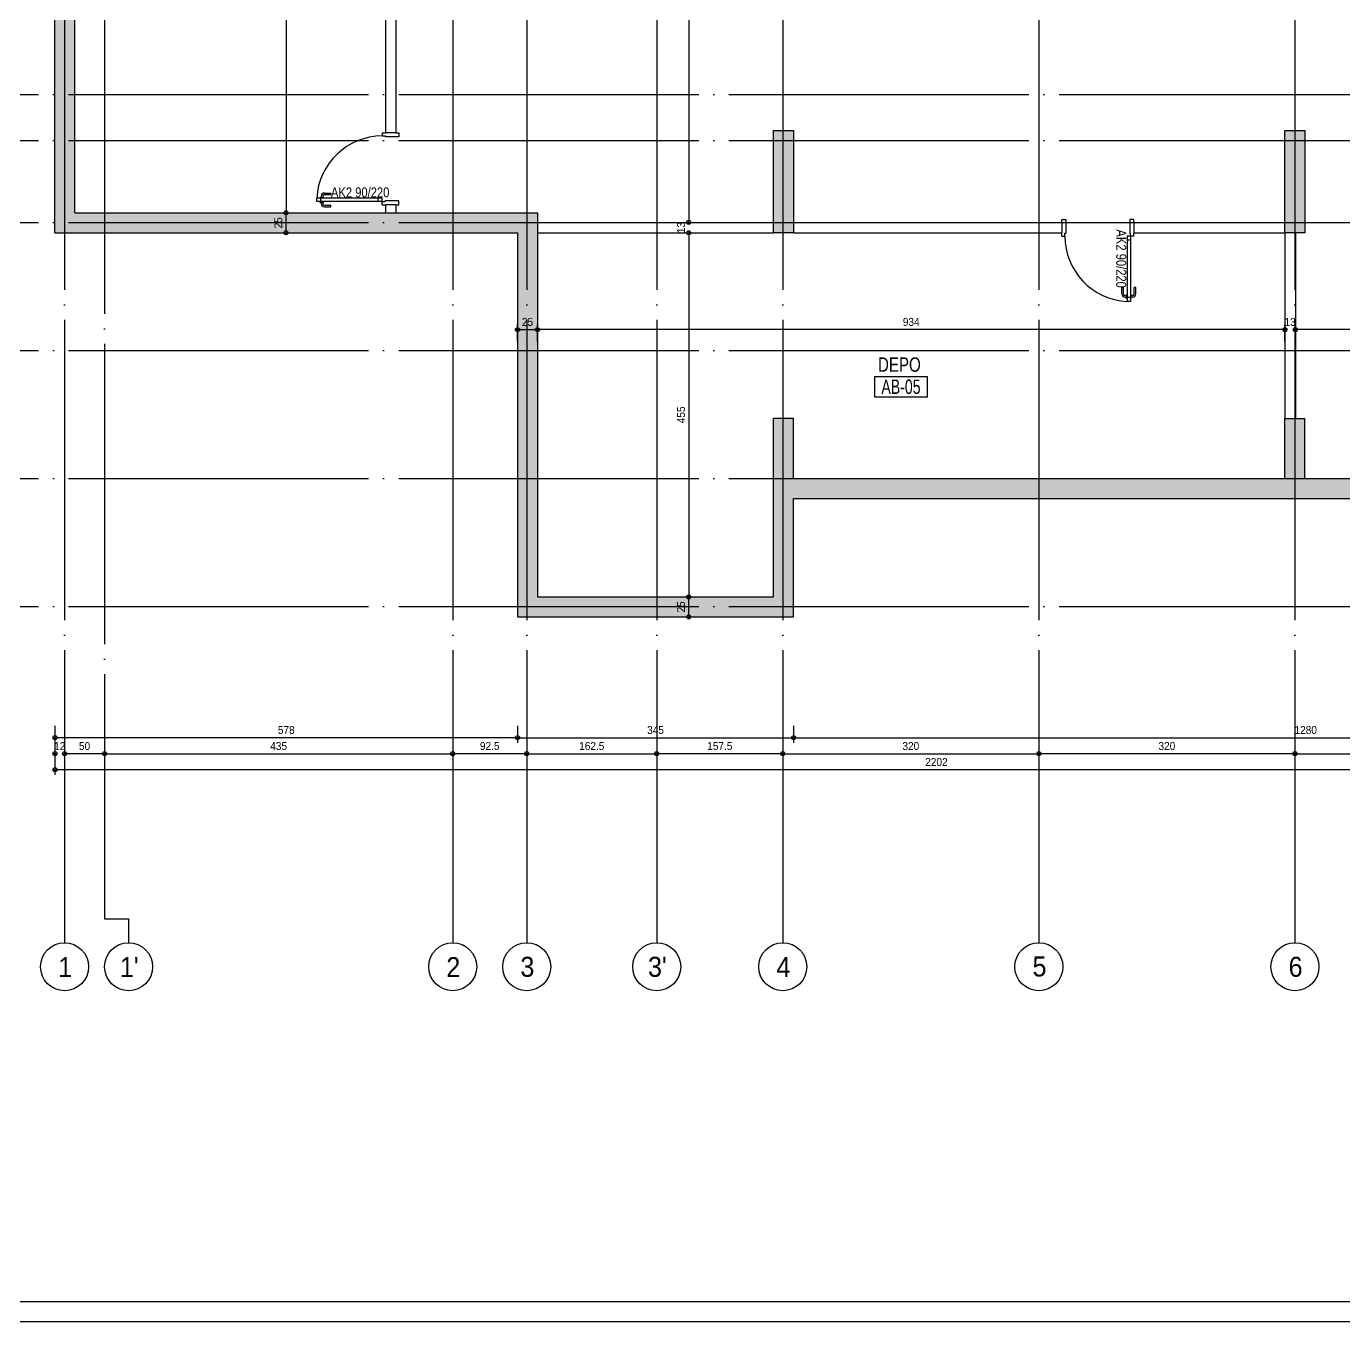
# Model space of a CAD drawing. Extents: x 460786 to 545292, y 30998 to 41694.
# Drawn here: x 462537 to 464183, y 37194 to 38813 of the extents above; entities that cross this region are included whole.
import ezdxf
from ezdxf.enums import TextEntityAlignment as Align

# ---------------------------------------------------------------- set-up
doc = ezdxf.new("R2010")
doc.units = 0
doc.header["$LTSCALE"] = 50
doc.header["$MEASUREMENT"] = 0
doc.header["$PDMODE"] = 35
doc.linetypes.add('DASHDOT', pattern=[5.5, 5, -0.25, 0, -0.25])
doc.layers.get('0').update_dxf_attribs({"linetype": 'CONTINUOUS'})
doc.layers.get('Defpoints').update_dxf_attribs({"linetype": 'CONTINUOUS'})
for name, color, linetype in [('A-Aks Balonu', 2, 'CONTINUOUS'), ('A-Aks Dikey', 12, 'DASHDOT'), ('A-Aks Yatay', 12, 'DASHDOT'), ('A-Betonarme', 6, 'CONTINUOUS'), ('A-Duvar', 7, 'CONTINUOUS'), ('A-Kapı', 2, 'CONTINUOUS'), ('A-Lejant', 23, 'CONTINUOUS'), ('A-mahal adi', 1, 'CONTINUOUS'), ('A-mahal no', 4, 'CONTINUOUS'), ('A-Olcu  IC Yatay', 8, 'CONTINUOUS'), ('A-Olcu DIS Yatay', 8, 'CONTINUOUS'), ('A-Olcu Ic Dikey', 8, 'CONTINUOUS'), ('A-Poz-Kapı', 4, 'CONTINUOUS'), ('A-Tarama 1', 9, 'CONTINUOUS')]:
    doc.layers.add(name, color=color, linetype=linetype)
doc.styles.get("Standard").update_dxf_attribs({"font": 'arial.ttf', "width": 0.9})
doc.dimstyles.new('EXIT', dxfattribs={"dimscale": 50, "dimtxt": 0.23, "dimasz": 0.03, "dimexe": 0.125, "dimexo": 0.5, "dimgap": 0.09, "dimtad": 1, "dimzin": 1, "dimdsep": 46, "dimtxsty": 'Standard', "dimblk": 'TICK', "dimcen": 0.2, "dimadec": 0, "dimazin": 0, "dimtfac": 1, "dimtix": 1, "dimtofl": 0, "dimtmove": 2, "dimatfit": 3, "dimldrblk": 'TICK', "dimfxl": 1, "dimtolj": 1, "dimtzin": 1, "dimarcsym": 0})

# ---------------------------------------------------------------- blocks, each defined once
blk = doc.blocks.new('aks')
blk.add_circle((-0.8, 38.6), 60)
at = {"width": 0.9}
blk.add_attdef('AKSNO', text='', height=50, dxfattribs=at).set_placement((-0.8, 38.6), align=Align.MIDDLE_CENTER)
blk = doc.blocks.new('kapı L 90p 13.5')
at = {"ltscale": 20}
for p, q in [((-2.5, 70.9), (-2.5, 62.9)), ((-0.5, 70.9), (-0.5, 62.9)), ((1.5, 74.9), (3.2, 74.9)), ((1.5, 72.9), (3.2, 72.9)), ((3.2, 76.4), (4, 76.4)), ((3.2, 76.4), (3.2, 71.4)), ((3.2, 71.4), (4, 71.4)), ((3.2, 71.4), (4, 71.4)), ((4, 80.4), (8.2, 80.4)), ((4, -1.5), (4, 80.4)), ((4, 75.2), (8.2, 75.2)), ((8.2, -1.5), (8.2, 80.4)), ((9, 76.4), (8.2, 76.4)), ((9, 71.4), (8.2, 71.4)), ((9, 76.4), (9, 71.4)), ((10.7, 74.9), (9, 74.9)), ((10.7, 72.9), (9, 72.9)), ((12.7, 70.9), (12.7, 62.9)), ((14.7, 70.9), (14.7, 62.9)), ((-2.5, 62.9), (-0.5, 62.9)), ((14.7, 62.9), (12.7, 62.9)), ((4, 3.7), (8.2, 3.7)), ((0, -1.5), (4, -1.5)), ((0, -1.5), (0, -5)), ((4, -1.5), (8.2, -1.5)), ((4, -1.5), (4, -5)), ((4, -5), (5, -5)), ((5, -22), (5, -5)), ((85, -22), (85, -5)), ((86, -5), (85, -5)), ((90, -1.5), (86, -1.5)), ((86, -1.5), (86, -5)), ((90, -1.5), (90, -5))]:
    blk.add_line(p, q, dxfattribs=at)
for p, q in [((0, -18.5), (0, -22)), ((0, -22), (5, -22)), ((90, -22), (85, -22)), ((90, -18.5), (90, -22))]:
    blk.add_line(p, q)
for centre, radius, start, end in [((1.5, 70.9), 4, 90, 180), ((1.5, 70.9), 2, 90, 180), ((10.7, 70.9), 4, 0, 90), ((10.7, 70.9), 2, 0, 90)]:
    blk.add_arc(centre, radius, start, end, dxfattribs=at)
blk.add_arc((4, -1.5), 82, 0, 87.0641)
at = {"layer": 'A-Poz-Kapı', "width": 0.8}
blk.add_attdef('POZNO', (25, -18.5), '', height=12.5, rotation=90, dxfattribs=at)
blk = doc.blocks.new('mahal adı')
at = {"layer": 'A-mahal no'}
blk.add_lwpolyline([(-75.6, -73.4), (89.9, -73.4), (89.9, -10.9), (-75.6, -10.9)], close=True, dxfattribs=at)
at = {"layer": 'A-mahal adi', "width": 0.75}
for p in [(2.1, 88.8), (2.1, 27)]:
    blk.add_attdef('MAHALADI', text='', height=45, dxfattribs=at).set_placement(p, align=Align.MIDDLE_CENTER)
at = {"layer": 'A-mahal no', "width": 0.7}
blk.add_attdef('MAHALNO', text='', height=45, dxfattribs=at).set_placement((7.1, -42.1), align=Align.MIDDLE_CENTER)
blk = doc.blocks.new('TICK', base_point=(53.7, 38.1))
blk.add_line((55.4, 38.1), (52, 38.1))
blk.add_circle((53.7, 38.1), 1.67)
blk = doc.blocks.new('*D42')
at = {"layer": 'A-Olcu DIS Yatay', "color": 0, "lineweight": -2, "transparency": 16777216}
for p, q in [((462585.1, 37918.5), (462585.1, 37897.3)), ((462635.1, 37918.5), (462635.1, 37897.3)), ((462633.6, 37903.5), (462586.6, 37903.5))]:
    blk.add_line(p, q, dxfattribs=at)
at = {"layer": 'Defpoints', "color": 0, "transparency": 16777216}
for p in [(462585.1, 37943.5), (462635.1, 37943.5), (462585.1, 37903.5)]:
    blk.add_point(p, dxfattribs=at)
at = {"layer": 'A-Olcu DIS Yatay', "color": 0, "lineweight": -2, "transparency": 16777216, "xscale": 1.5, "yscale": 1.5, "zscale": 1.5}
for p, rotation in [((462585.1, 37903.5), 179.9999999999833), ((462635.1, 37903.5), 359.9999999999833)]:
    blk.add_blockref('TICK', p, dxfattribs=dict(at, rotation=rotation))
at = {"layer": 'A-Olcu DIS Yatay', "color": 0, "transparency": 16777216, "insert": (462610.1, 37913.1), "char_height": 10, "attachment_point": 5}
blk.add_mtext('\\A1;50', dxfattribs=at)
blk = doc.blocks.new('*D43')
at = {"layer": 'A-Olcu DIS Yatay', "color": 0, "lineweight": -2, "transparency": 16777216}
for p, q in [((462635.1, 37918.5), (462635.1, 37897.3)), ((463070.1, 37918.5), (463070.1, 37897.3)), ((462636.6, 37903.5), (463068.6, 37903.5))]:
    blk.add_line(p, q, dxfattribs=at)
at = {"layer": 'Defpoints', "color": 0, "transparency": 16777216}
for p in [(462635.1, 37943.5), (463070.1, 37943.5), (463070.1, 37903.5)]:
    blk.add_point(p, dxfattribs=at)
at = {"layer": 'A-Olcu DIS Yatay', "color": 0, "lineweight": -2, "transparency": 16777216, "xscale": 1.5, "yscale": 1.5, "zscale": 1.5, "rotation": 180}
blk.add_blockref('TICK', (462635.1, 37903.5), dxfattribs=at)
at = {"layer": 'A-Olcu DIS Yatay', "color": 0, "lineweight": -2, "transparency": 16777216, "xscale": 1.5, "yscale": 1.5, "zscale": 1.5}
blk.add_blockref('TICK', (463070.1, 37903.5), dxfattribs=at)
at = {"layer": 'A-Olcu DIS Yatay', "color": 0, "transparency": 16777216, "insert": (462852.6, 37913.1), "char_height": 10, "attachment_point": 5}
blk.add_mtext('\\A1;435', dxfattribs=at)
blk = doc.blocks.new('*D44')
at = {"layer": 'A-Olcu DIS Yatay', "color": 0, "lineweight": -2, "transparency": 16777216}
for p, q in [((463070.1, 37918.5), (463070.1, 37897.3)), ((463162.6, 37918.5), (463162.6, 37897.3)), ((463161.1, 37903.5), (463071.6, 37903.5))]:
    blk.add_line(p, q, dxfattribs=at)
at = {"layer": 'Defpoints', "color": 0, "transparency": 16777216}
for p in [(463070.1, 37943.5), (463162.6, 37943.5), (463070.1, 37903.5)]:
    blk.add_point(p, dxfattribs=at)
at = {"layer": 'A-Olcu DIS Yatay', "color": 0, "lineweight": -2, "transparency": 16777216, "xscale": 1.5, "yscale": 1.5, "zscale": 1.5, "rotation": 180}
blk.add_blockref('TICK', (463070.1, 37903.5), dxfattribs=at)
at = {"layer": 'A-Olcu DIS Yatay', "color": 0, "lineweight": -2, "transparency": 16777216, "xscale": 1.5, "yscale": 1.5, "zscale": 1.5}
blk.add_blockref('TICK', (463162.6, 37903.5), dxfattribs=at)
at = {"layer": 'A-Olcu DIS Yatay', "color": 0, "transparency": 16777216, "insert": (463116.4, 37913.1), "char_height": 10, "attachment_point": 5}
blk.add_mtext('\\A1;92.5', dxfattribs=at)
blk = doc.blocks.new('*D45')
at = {"layer": 'A-Olcu DIS Yatay', "color": 0, "lineweight": -2, "transparency": 16777216}
for p, q in [((463162.6, 37918.5), (463162.6, 37897.3)), ((463325.1, 37918.5), (463325.1, 37897.3)), ((463164.1, 37903.5), (463323.6, 37903.5))]:
    blk.add_line(p, q, dxfattribs=at)
at = {"layer": 'Defpoints', "color": 0, "transparency": 16777216}
for p in [(463162.6, 37943.5), (463325.1, 37943.5), (463325.1, 37903.5)]:
    blk.add_point(p, dxfattribs=at)
at = {"layer": 'A-Olcu DIS Yatay', "color": 0, "lineweight": -2, "transparency": 16777216, "xscale": 1.5, "yscale": 1.5, "zscale": 1.5, "rotation": 180}
blk.add_blockref('TICK', (463162.6, 37903.5), dxfattribs=at)
at = {"layer": 'A-Olcu DIS Yatay', "color": 0, "lineweight": -2, "transparency": 16777216, "xscale": 1.5, "yscale": 1.5, "zscale": 1.5}
blk.add_blockref('TICK', (463325.1, 37903.5), dxfattribs=at)
at = {"layer": 'A-Olcu DIS Yatay', "color": 0, "transparency": 16777216, "insert": (463243.9, 37913.1), "char_height": 10, "attachment_point": 5}
blk.add_mtext('\\A1;162.5', dxfattribs=at)
blk = doc.blocks.new('*D46')
at = {"layer": 'A-Olcu DIS Yatay', "color": 0, "lineweight": -2, "transparency": 16777216}
for p, q in [((463325.1, 37918.5), (463325.1, 37897.3)), ((463482.6, 37918.5), (463482.6, 37897.3)), ((463481.1, 37903.5), (463326.6, 37903.5))]:
    blk.add_line(p, q, dxfattribs=at)
at = {"layer": 'Defpoints', "color": 0, "transparency": 16777216}
for p in [(463325.1, 37943.5), (463482.6, 37943.5), (463325.1, 37903.5)]:
    blk.add_point(p, dxfattribs=at)
at = {"layer": 'A-Olcu DIS Yatay', "color": 0, "lineweight": -2, "transparency": 16777216, "xscale": 1.5, "yscale": 1.5, "zscale": 1.5, "rotation": 180}
blk.add_blockref('TICK', (463325.1, 37903.5), dxfattribs=at)
at = {"layer": 'A-Olcu DIS Yatay', "color": 0, "lineweight": -2, "transparency": 16777216, "xscale": 1.5, "yscale": 1.5, "zscale": 1.5}
blk.add_blockref('TICK', (463482.6, 37903.5), dxfattribs=at)
at = {"layer": 'A-Olcu DIS Yatay', "color": 0, "transparency": 16777216, "insert": (463403.9, 37913.1), "char_height": 10, "attachment_point": 5}
blk.add_mtext('\\A1;157.5', dxfattribs=at)
blk = doc.blocks.new('*D48')
at = {"layer": 'A-Olcu DIS Yatay', "color": 0, "lineweight": -2, "transparency": 16777216}
for p, q in [((463482.6, 37918.5), (463482.6, 37897.3)), ((463802.6, 37918.5), (463802.6, 37897.3)), ((463484.1, 37903.5), (463801.1, 37903.5))]:
    blk.add_line(p, q, dxfattribs=at)
at = {"layer": 'Defpoints', "color": 0, "transparency": 16777216}
for p in [(463482.6, 37943.5), (463802.6, 37943.5), (463802.6, 37903.5)]:
    blk.add_point(p, dxfattribs=at)
at = {"layer": 'A-Olcu DIS Yatay', "color": 0, "lineweight": -2, "transparency": 16777216, "xscale": 1.5, "yscale": 1.5, "zscale": 1.5, "rotation": 180}
blk.add_blockref('TICK', (463482.6, 37903.5), dxfattribs=at)
at = {"layer": 'A-Olcu DIS Yatay', "color": 0, "lineweight": -2, "transparency": 16777216, "xscale": 1.5, "yscale": 1.5, "zscale": 1.5}
blk.add_blockref('TICK', (463802.6, 37903.5), dxfattribs=at)
at = {"layer": 'A-Olcu DIS Yatay', "color": 0, "transparency": 16777216, "insert": (463642.6, 37913.1), "char_height": 10, "attachment_point": 5}
blk.add_mtext('\\A1;320', dxfattribs=at)
blk = doc.blocks.new('*D49')
at = {"layer": 'A-Olcu DIS Yatay', "color": 0, "lineweight": -2, "transparency": 16777216}
for p, q in [((463802.6, 37918.5), (463802.6, 37897.3)), ((464122.6, 37918.5), (464122.6, 37897.3)), ((464121.1, 37903.5), (463804.1, 37903.5))]:
    blk.add_line(p, q, dxfattribs=at)
at = {"layer": 'Defpoints', "color": 0, "transparency": 16777216}
for p in [(463802.6, 37943.5), (464122.6, 37943.5), (463802.6, 37903.5)]:
    blk.add_point(p, dxfattribs=at)
at = {"layer": 'A-Olcu DIS Yatay', "color": 0, "lineweight": -2, "transparency": 16777216, "xscale": 1.5, "yscale": 1.5, "zscale": 1.5}
for p, rotation in [((463802.6, 37903.5), 179.9999999999987), ((464122.6, 37903.5), 359.9999999999987)]:
    blk.add_blockref('TICK', p, dxfattribs=dict(at, rotation=rotation))
at = {"layer": 'A-Olcu DIS Yatay', "color": 0, "transparency": 16777216, "insert": (463962.6, 37913.1), "char_height": 10, "attachment_point": 5}
blk.add_mtext('\\A1;320', dxfattribs=at)
blk = doc.blocks.new('*D50')
at = {"layer": 'A-Olcu DIS Yatay', "color": 0, "lineweight": -2, "transparency": 16777216}
for p, q in [((464122.6, 37918.5), (464122.6, 37897.3)), ((464442.6, 37918.5), (464442.6, 37897.3)), ((464124.1, 37903.5), (464441.1, 37903.5))]:
    blk.add_line(p, q, dxfattribs=at)
at = {"layer": 'Defpoints', "color": 0, "transparency": 16777216}
for p in [(464122.6, 37943.5), (464442.6, 37943.5), (464442.6, 37903.5)]:
    blk.add_point(p, dxfattribs=at)
at = {"layer": 'A-Olcu DIS Yatay', "color": 0, "lineweight": -2, "transparency": 16777216, "xscale": 1.5, "yscale": 1.5, "zscale": 1.5, "rotation": 180}
blk.add_blockref('TICK', (464122.6, 37903.5), dxfattribs=at)
at = {"layer": 'A-Olcu DIS Yatay', "color": 0, "lineweight": -2, "transparency": 16777216, "xscale": 1.5, "yscale": 1.5, "zscale": 1.5}
blk.add_blockref('TICK', (464442.6, 37903.5), dxfattribs=at)
at = {"layer": 'A-Olcu DIS Yatay', "color": 0, "transparency": 16777216, "insert": (464282.6, 37913.1), "char_height": 10, "attachment_point": 5}
blk.add_mtext('\\A1;320', dxfattribs=at)
blk = doc.blocks.new('*D53')
at = {"layer": 'A-Olcu DIS Yatay', "color": 0, "lineweight": -2, "transparency": 16777216}
for p, q in [((462573.1, 37938.5), (462573.1, 37917.3)), ((463151.1, 37938.5), (463151.1, 37917.3)), ((463149.6, 37923.5), (462574.6, 37923.5))]:
    blk.add_line(p, q, dxfattribs=at)
at = {"layer": 'Defpoints', "color": 0, "transparency": 16777216}
for p in [(462573.1, 37963.5), (463151.1, 37963.5), (462573.1, 37923.5)]:
    blk.add_point(p, dxfattribs=at)
at = {"layer": 'A-Olcu DIS Yatay', "color": 0, "lineweight": -2, "transparency": 16777216, "xscale": 1.5, "yscale": 1.5, "zscale": 1.5, "rotation": 180.0000000000007}
blk.add_blockref('TICK', (462573.1, 37923.5), dxfattribs=at)
at = {"layer": 'A-Olcu DIS Yatay', "color": 0, "lineweight": -2, "transparency": 16777216, "xscale": 1.5, "yscale": 1.5, "zscale": 1.5}
blk.add_blockref('TICK', (463151.1, 37923.5), dxfattribs=at)
at = {"layer": 'A-Olcu DIS Yatay', "color": 0, "transparency": 16777216, "insert": (462862.1, 37933.1), "char_height": 10, "attachment_point": 5}
blk.add_mtext('\\A1;578', dxfattribs=at)
blk = doc.blocks.new('*D54')
at = {"layer": 'A-Olcu DIS Yatay', "color": 0, "lineweight": -2, "transparency": 16777216}
for p, q in [((463496.1, 37938.5), (463496.1, 37917.3)), ((464776.1, 37938.5), (464776.1, 37917.3)), ((463497.6, 37923.5), (464774.6, 37923.5))]:
    blk.add_line(p, q, dxfattribs=at)
at = {"layer": 'Defpoints', "color": 0, "transparency": 16777216}
for p in [(463496.1, 37963.5), (464776.1, 37963.5), (464776.1, 37923.5)]:
    blk.add_point(p, dxfattribs=at)
at = {"layer": 'A-Olcu DIS Yatay', "color": 0, "lineweight": -2, "transparency": 16777216, "xscale": 1.5, "yscale": 1.5, "zscale": 1.5, "rotation": 180}
blk.add_blockref('TICK', (463496.1, 37923.5), dxfattribs=at)
at = {"layer": 'A-Olcu DIS Yatay', "color": 0, "lineweight": -2, "transparency": 16777216, "xscale": 1.5, "yscale": 1.5, "zscale": 1.5}
blk.add_blockref('TICK', (464776.1, 37923.5), dxfattribs=at)
at = {"layer": 'A-Olcu DIS Yatay', "color": 0, "transparency": 16777216, "insert": (464136.1, 37933.1), "char_height": 10, "attachment_point": 5}
blk.add_mtext('\\A1;1280', dxfattribs=at)
blk = doc.blocks.new('*D55')
at = {"layer": 'A-Olcu DIS Yatay', "color": 0, "lineweight": -2, "transparency": 16777216}
for p, q in [((462573.1, 37898.5), (462573.1, 37877.3)), ((464776.1, 37898.5), (464776.1, 37877.3)), ((464774.6, 37883.5), (462574.6, 37883.5))]:
    blk.add_line(p, q, dxfattribs=at)
at = {"layer": 'Defpoints', "color": 0, "transparency": 16777216}
for p in [(462573.1, 37923.5), (464776.1, 37923.5), (462573.1, 37883.5)]:
    blk.add_point(p, dxfattribs=at)
at = {"layer": 'A-Olcu DIS Yatay', "color": 0, "lineweight": -2, "transparency": 16777216, "xscale": 1.5, "yscale": 1.5, "zscale": 1.5}
for p, rotation in [((462573.1, 37883.5), 179.9999999999987), ((464776.1, 37883.5), 359.9999999999987)]:
    blk.add_blockref('TICK', p, dxfattribs=dict(at, rotation=rotation))
at = {"layer": 'A-Olcu DIS Yatay', "color": 0, "transparency": 16777216, "insert": (463674.6, 37893.1), "char_height": 10, "attachment_point": 5}
blk.add_mtext('\\A1;{\\fArial TUR|b0|i0|c162|p34;2202}', dxfattribs=at)
blk = doc.blocks.new('*D47')
at = {"layer": 'A-Olcu DIS Yatay', "color": 0, "lineweight": -2, "transparency": 16777216}
for p, q in [((462573.1, 37918.5), (462573.1, 37897.3)), ((462585.1, 37918.5), (462585.1, 37897.3)), ((462571.6, 37903.5), (462570.1, 37903.5)), ((462586.6, 37903.5), (462588.1, 37903.5))]:
    blk.add_line(p, q, dxfattribs=at)
at = {"layer": 'Defpoints', "color": 0, "transparency": 16777216}
for p in [(462573.1, 37943.5), (462585.1, 37943.5), (462585.1, 37903.5)]:
    blk.add_point(p, dxfattribs=at)
at = {"layer": 'A-Olcu DIS Yatay', "color": 0, "lineweight": -2, "transparency": 16777216, "xscale": 1.5, "yscale": 1.5, "zscale": 1.5}
blk.add_blockref('TICK', (462573.1, 37903.5), dxfattribs=at)
at = {"layer": 'A-Olcu DIS Yatay', "color": 0, "lineweight": -2, "transparency": 16777216, "xscale": 1.5, "yscale": 1.5, "zscale": 1.5, "rotation": 180}
blk.add_blockref('TICK', (462585.1, 37903.5), dxfattribs=at)
at = {"layer": 'A-Olcu DIS Yatay', "color": 0, "transparency": 16777216, "insert": (462579.1, 37913), "char_height": 10, "attachment_point": 5}
blk.add_mtext('\\A1;12', dxfattribs=at)
blk = doc.blocks.new('*D56')
at = {"layer": 'A-Olcu DIS Yatay', "color": 0, "lineweight": -2, "transparency": 16777216}
for p, q in [((463151.1, 37938.5), (463151.1, 37917.3)), ((463496.1, 37938.5), (463496.1, 37917.3)), ((463152.6, 37923.5), (463494.6, 37923.5))]:
    blk.add_line(p, q, dxfattribs=at)
at = {"layer": 'Defpoints', "color": 0, "transparency": 16777216}
for p in [(463151.1, 37963.5), (463496.1, 37963.5), (463496.1, 37923.5)]:
    blk.add_point(p, dxfattribs=at)
at = {"layer": 'A-Olcu DIS Yatay', "color": 0, "lineweight": -2, "transparency": 16777216, "xscale": 1.5, "yscale": 1.5, "zscale": 1.5, "rotation": 180}
blk.add_blockref('TICK', (463151.1, 37923.5), dxfattribs=at)
at = {"layer": 'A-Olcu DIS Yatay', "color": 0, "lineweight": -2, "transparency": 16777216, "xscale": 1.5, "yscale": 1.5, "zscale": 1.5}
blk.add_blockref('TICK', (463496.1, 37923.5), dxfattribs=at)
at = {"layer": 'A-Olcu DIS Yatay', "color": 0, "transparency": 16777216, "insert": (463323.6, 37933.1), "char_height": 10, "attachment_point": 5}
blk.add_mtext('\\A1;345', dxfattribs=at)
blk = doc.blocks.new('*D656')
at = {"layer": 'A-Olcu  IC Yatay', "color": 0, "lineweight": -2, "transparency": 16777216}
for p, q in [((464123.1, 38418.5), (464123.1, 38439.7)), ((464751.1, 38418.5), (464751.1, 38439.7)), ((464749.6, 38433.5), (464124.6, 38433.5))]:
    blk.add_line(p, q, dxfattribs=at)
at = {"layer": 'Defpoints', "color": 0, "transparency": 16777216}
for p in [(464123.1, 38433.5), (464123.1, 38393.5), (464751.1, 38393.5)]:
    blk.add_point(p, dxfattribs=at)
at = {"layer": 'A-Olcu  IC Yatay', "color": 0, "lineweight": -2, "transparency": 16777216, "xscale": 1.5, "yscale": 1.5, "zscale": 1.5}
for p, rotation in [((464123.1, 38433.5), 180.0000000000637), ((464751.1, 38433.5), 6.370903804508998e-11)]:
    blk.add_blockref('TICK', p, dxfattribs=dict(at, rotation=rotation))
at = {"layer": 'A-Olcu  IC Yatay', "color": 0, "transparency": 16777216, "insert": (464437.1, 38443.1), "char_height": 10, "attachment_point": 5}
blk.add_mtext('\\A1;628', dxfattribs=at)
blk = doc.blocks.new('*D658')
at = {"layer": 'A-Olcu  IC Yatay', "color": 0, "lineweight": -2, "transparency": 16777216}
for p, q in [((464110.1, 38418.5), (464110.1, 38439.7)), ((464123.1, 38418.5), (464123.1, 38439.7)), ((464108.6, 38433.5), (464107.1, 38433.5)), ((464124.6, 38433.5), (464126.1, 38433.5))]:
    blk.add_line(p, q, dxfattribs=at)
at = {"layer": 'Defpoints', "color": 0, "transparency": 16777216}
for p in [(464123.1, 38433.5), (464110.1, 38393.5), (464123.1, 38393.5)]:
    blk.add_point(p, dxfattribs=at)
at = {"layer": 'A-Olcu  IC Yatay', "color": 0, "lineweight": -2, "transparency": 16777216, "xscale": 1.5, "yscale": 1.5, "zscale": 1.5}
blk.add_blockref('TICK', (464110.1, 38433.5), dxfattribs=at)
at = {"layer": 'A-Olcu  IC Yatay', "color": 0, "lineweight": -2, "transparency": 16777216, "xscale": 1.5, "yscale": 1.5, "zscale": 1.5, "rotation": 180}
blk.add_blockref('TICK', (464123.1, 38433.5), dxfattribs=at)
at = {"layer": 'A-Olcu  IC Yatay', "color": 0, "transparency": 16777216, "insert": (464116.6, 38443.1), "char_height": 10, "attachment_point": 5}
blk.add_mtext('\\A1;13', dxfattribs=at)
blk = doc.blocks.new('*D659')
at = {"layer": 'A-Olcu  IC Yatay', "color": 0, "lineweight": -2, "transparency": 16777216}
for p, q in [((463176.1, 38418.5), (463176.1, 38439.7)), ((464110.1, 38418.5), (464110.1, 38439.7)), ((464108.6, 38433.5), (463177.6, 38433.5))]:
    blk.add_line(p, q, dxfattribs=at)
at = {"layer": 'Defpoints', "color": 0, "transparency": 16777216}
for p in [(463176.1, 38433.5), (463176.1, 38393.5), (464110.1, 38393.5)]:
    blk.add_point(p, dxfattribs=at)
at = {"layer": 'A-Olcu  IC Yatay', "color": 0, "lineweight": -2, "transparency": 16777216, "xscale": 1.5, "yscale": 1.5, "zscale": 1.5}
for p, rotation in [((463176.1, 38433.5), 180.0000000000964), ((464110.1, 38433.5), 9.64028856742516e-11)]:
    blk.add_blockref('TICK', p, dxfattribs=dict(at, rotation=rotation))
at = {"layer": 'A-Olcu  IC Yatay', "color": 0, "transparency": 16777216, "insert": (463643.1, 38443.1), "char_height": 10, "attachment_point": 5}
blk.add_mtext('\\A1;934', dxfattribs=at)
blk = doc.blocks.new('*D660')
at = {"layer": 'A-Olcu  IC Yatay', "color": 0, "lineweight": -2, "transparency": 16777216}
for p, q in [((463151.1, 38418.5), (463151.1, 38439.7)), ((463176.1, 38418.5), (463176.1, 38439.7)), ((463152.6, 38433.5), (463174.6, 38433.5))]:
    blk.add_line(p, q, dxfattribs=at)
at = {"layer": 'Defpoints', "color": 0, "transparency": 16777216}
for p in [(463176.1, 38433.5), (463151.1, 38393.5), (463176.1, 38393.5)]:
    blk.add_point(p, dxfattribs=at)
at = {"layer": 'A-Olcu  IC Yatay', "color": 0, "lineweight": -2, "transparency": 16777216, "xscale": 1.5, "yscale": 1.5, "zscale": 1.5, "rotation": 180}
blk.add_blockref('TICK', (463151.1, 38433.5), dxfattribs=at)
at = {"layer": 'A-Olcu  IC Yatay', "color": 0, "lineweight": -2, "transparency": 16777216, "xscale": 1.5, "yscale": 1.5, "zscale": 1.5}
blk.add_blockref('TICK', (463176.1, 38433.5), dxfattribs=at)
at = {"layer": 'A-Olcu  IC Yatay', "color": 0, "transparency": 16777216, "insert": (463163.6, 38443.1), "char_height": 10, "attachment_point": 5}
blk.add_mtext('\\A1;25', dxfattribs=at)
blk = doc.blocks.new('*D662')
at = {"layer": 'A-Olcu Ic Dikey', "color": 0, "lineweight": -2, "transparency": 16777216}
for p, q in [((462846.85665, 40474.50245), (462868.10665, 40474.50245)), ((462861.85665, 40473.00245), (462861.85665, 38581.00245)), ((462846.85665, 38579.50245), (462868.10665, 38579.50245))]:
    blk.add_line(p, q, dxfattribs=at)
at = {"layer": 'Defpoints', "color": 0, "transparency": 16777216}
for p in [(462821.85665, 40474.50245), (462821.85665, 38579.50245), (462861.85665, 38579.50245)]:
    blk.add_point(p, dxfattribs=at)
at = {"layer": 'A-Olcu Ic Dikey', "color": 0, "lineweight": -2, "transparency": 16777216, "xscale": 1.5, "yscale": 1.5, "zscale": 1.5}
for p, rotation in [((462861.85665, 40474.50245), 90), ((462861.85665, 38579.50245), 270)]:
    blk.add_blockref('TICK', p, dxfattribs=dict(at, rotation=rotation))
at = {"layer": 'A-Olcu Ic Dikey', "color": 0, "transparency": 16777216, "insert": (462852.25092, 39527.00245), "char_height": 10, "attachment_point": 5, "rotation": 90}
blk.add_mtext('\\A1;1895', dxfattribs=at)
blk = doc.blocks.new('*D663')
at = {"layer": 'A-Olcu Ic Dikey', "color": 0, "lineweight": -2, "transparency": 16777216}
for p, q in [((462846.85665, 38579.50245), (462868.10665, 38579.50245)), ((462861.85665, 38556.00245), (462861.85665, 38578.00245)), ((462846.85665, 38554.50245), (462868.10665, 38554.50245))]:
    blk.add_line(p, q, dxfattribs=at)
at = {"layer": 'Defpoints', "color": 0, "transparency": 16777216}
for p in [(462821.85665, 38579.50245), (462861.85665, 38579.50245), (462821.85665, 38554.50245)]:
    blk.add_point(p, dxfattribs=at)
at = {"layer": 'A-Olcu Ic Dikey', "color": 0, "lineweight": -2, "transparency": 16777216, "xscale": 1.5, "yscale": 1.5, "zscale": 1.5}
for p, rotation in [((462861.85665, 38579.50245), 90), ((462861.85665, 38554.50245), 270)]:
    blk.add_blockref('TICK', p, dxfattribs=dict(at, rotation=rotation))
at = {"layer": 'A-Olcu Ic Dikey', "color": 0, "transparency": 16777216, "insert": (462852.25092, 38567.00245), "char_height": 10, "attachment_point": 5, "rotation": 90}
blk.add_mtext('\\A1;25', dxfattribs=at)
blk = doc.blocks.new('*D664')
at = {"layer": 'A-Olcu Ic Dikey', "color": 0, "lineweight": -2, "transparency": 16777216}
for p, q in [((463350.1, 38554.5), (463371.4, 38554.5)), ((463365.1, 38553), (463365.1, 38101)), ((463350.1, 38099.5), (463371.4, 38099.5))]:
    blk.add_line(p, q, dxfattribs=at)
at = {"layer": 'Defpoints', "color": 0, "transparency": 16777216}
for p in [(463325.1, 38554.5), (463325.1, 38099.5), (463365.1, 38099.5)]:
    blk.add_point(p, dxfattribs=at)
at = {"layer": 'A-Olcu Ic Dikey', "color": 0, "lineweight": -2, "transparency": 16777216, "xscale": 1.5, "yscale": 1.5, "zscale": 1.5}
for p, rotation in [((463365.1, 38554.5), 90), ((463365.1, 38099.5), 270)]:
    blk.add_blockref('TICK', p, dxfattribs=dict(at, rotation=rotation))
at = {"layer": 'A-Olcu Ic Dikey', "color": 0, "transparency": 16777216, "insert": (463355.5, 38327), "char_height": 10, "attachment_point": 5, "rotation": 90}
blk.add_mtext('\\A1;455', dxfattribs=at)
blk = doc.blocks.new('*D665')
at = {"layer": 'A-Olcu Ic Dikey', "color": 0, "lineweight": -2, "transparency": 16777216}
for p, q in [((463350.1194, 38099.50245), (463371.3694, 38099.50245)), ((463365.1194, 38076.00245), (463365.1194, 38098.00245)), ((463350.1194, 38074.50245), (463371.3694, 38074.50245))]:
    blk.add_line(p, q, dxfattribs=at)
at = {"layer": 'Defpoints', "color": 0, "transparency": 16777216}
for p in [(463325.1194, 38099.50245), (463365.1194, 38099.50245), (463325.1194, 38074.50245)]:
    blk.add_point(p, dxfattribs=at)
at = {"layer": 'A-Olcu Ic Dikey', "color": 0, "lineweight": -2, "transparency": 16777216, "xscale": 1.5, "yscale": 1.5, "zscale": 1.5}
for p, rotation in [((463365.1194, 38099.50245), 90), ((463365.1194, 38074.50245), 270)]:
    blk.add_blockref('TICK', p, dxfattribs=dict(at, rotation=rotation))
at = {"layer": 'A-Olcu Ic Dikey', "color": 0, "transparency": 16777216, "insert": (463355.51367, 38087.00245), "char_height": 10, "attachment_point": 5, "rotation": 90}
blk.add_mtext('\\A1;25', dxfattribs=at)
blk = doc.blocks.new('*D666')
at = {"layer": 'A-Olcu Ic Dikey', "color": 0, "lineweight": -2, "transparency": 16777216}
for p, q in [((463365.1, 38569), (463365.1, 38570.5)), ((463350.1, 38567.5), (463371.4, 38567.5)), ((463350.1, 38554.5), (463371.4, 38554.5)), ((463365.1, 38553), (463365.1, 38551.5))]:
    blk.add_line(p, q, dxfattribs=at)
at = {"layer": 'Defpoints', "color": 0, "transparency": 16777216}
for p in [(463325.1, 38567.5), (463325.1, 38554.5), (463365.1, 38567.5)]:
    blk.add_point(p, dxfattribs=at)
at = {"layer": 'A-Olcu Ic Dikey', "color": 0, "lineweight": -2, "transparency": 16777216, "xscale": 1.5, "yscale": 1.5, "zscale": 1.5}
for p, rotation in [((463365.1, 38567.5), 270), ((463365.1, 38554.5), 90)]:
    blk.add_blockref('TICK', p, dxfattribs=dict(at, rotation=rotation))
at = {"layer": 'A-Olcu Ic Dikey', "color": 0, "transparency": 16777216, "insert": (463355.5, 38561), "char_height": 10, "attachment_point": 5, "rotation": 90}
blk.add_mtext('\\A1;13', dxfattribs=at)
blk = doc.blocks.new('*D667')
at = {"layer": 'A-Olcu Ic Dikey', "color": 0, "lineweight": -2, "transparency": 16777216}
for p, q in [((463350.1194, 40371.50245), (463371.3694, 40371.50245)), ((463365.1194, 40370.00245), (463365.1194, 38569.00245)), ((463350.1194, 38567.50245), (463371.3694, 38567.50245))]:
    blk.add_line(p, q, dxfattribs=at)
at = {"layer": 'Defpoints', "color": 0, "transparency": 16777216}
for p in [(463325.1194, 40371.50245), (463325.1194, 38567.50245), (463365.1194, 38567.50245)]:
    blk.add_point(p, dxfattribs=at)
at = {"layer": 'A-Olcu Ic Dikey', "color": 0, "lineweight": -2, "transparency": 16777216, "xscale": 1.5, "yscale": 1.5, "zscale": 1.5}
for p, rotation in [((463365.1194, 40371.50245), 90), ((463365.1194, 38567.50245), 270)]:
    blk.add_blockref('TICK', p, dxfattribs=dict(at, rotation=rotation))
at = {"layer": 'A-Olcu Ic Dikey', "color": 0, "transparency": 16777216, "insert": (463355.51367, 39469.50245), "char_height": 10, "attachment_point": 5, "rotation": 90}
blk.add_mtext('\\A1;1804', dxfattribs=at)

msp = doc.modelspace()

# ---------------------------------------------------------------- hatches: boundary and pattern name
at = {"layer": 'A-Tarama 1'}
h = msp.add_hatch(dxfattribs=at)
h.set_pattern_fill('ANSI33', color=256, scale=30, angle=180, style=0)
h.set_pattern_definition([(225, (1801.536, 0), (5.30330086, -5.30330086), []), (225, (1796.2324, 6e-16), (5.30330086, -5.30330086), [3.75, -1.875])])
h.paths.add_polyline_path([(463188.12, 40474.5), (463213.12, 40474.5), (463213.12, 40499.5), (462573.12, 40499.5), (462573.12, 40154.5), (462623.12, 40154.5), (462623.12, 38899.5), (462573.12, 38899.5), (462573.12, 38554.5), (463151.12, 38554.5), (463151.12, 38074.5), (463496.12, 38074.5), (463496.12, 38222.5), (464776.12, 38222.5), (464776.12, 40831.5), (463188.12, 40831.5), (463188.12, 40624.5), (463213.12, 40624.5), (463213.12, 40806.5), (463471.12, 40806.5), (463471.12, 40727.5), (463496.12, 40727.5), (463496.12, 40806.5), (464111.12, 40806.5), (464111.12, 40727.5), (464136.12, 40727.5), (464136.12, 40806.5), (464751.12, 40806.5), (464751.12, 40026.5), (464736.12, 40026.5), (464736.12, 40011.5), (464586.12, 40011.5), (464586.12, 39986.5), (464751.12, 39986.5), (464751.12, 39686.5), (464736.12, 39686.5), (464736.12, 39646.5), (464751.12, 39646.5), (464751.12, 39066.5), (464586.12, 39066.5), (464586.12, 39041.5), (464736.12, 39041.5), (464736.12, 39026.5), (464751.12, 39026.5), (464751.12, 38247.5), (464135.12, 38247.5), (464135.12, 38322.5), (464110.12, 38322.5), (464110.12, 38247.5), (463496.12, 38247.5), (463496.12, 38322.5), (463471.12, 38322.5), (463471.12, 38099.5), (463176.12, 38099.5), (463176.12, 38579.5), (462598.12, 38579.5), (462598.12, 38874.5), (462648.12, 38874.5), (462648.12, 39195), (462723.12, 39195), (462723.12, 39220), (462648.12, 39220), (462648.12, 39835), (462723.12, 39835), (462723.12, 39860), (462648.12, 39860), (462648.12, 40179.5), (462598.12, 40179.5), (462598.12, 40474.5)])
h.paths.add_polyline_path([(463213.12, 40599.5), (463213.12, 40624.5), (462921.12, 40624.5), (462906.12, 40599.5)], flags=17)
h.paths.add_polyline_path([(463496.12, 40371.5), (463496.12, 40507.5), (463471.12, 40507.5), (463471.12, 40396.5), (463338.12, 40396.5), (463338.12, 40499.5), (463313.12, 40499.5), (463313.12, 40371.5)], flags=17)
h.paths.add_polyline_path([(463086.12, 39835), (463086.12, 39860), (462986.12, 39860), (462986.12, 39835)], flags=17)
h.paths.add_polyline_path([(463496.12, 39891.5), (463496.12, 40011.5), (463471.12, 40011.5), (463471.12, 39686.5), (463456.12, 39686.5), (463456.12, 39646.5), (463831.12, 39646.5), (463831.12, 39686.5), (463816.12, 39686.5), (463816.12, 40011.5), (463791.12, 40011.5), (463791.12, 39891.5)], flags=17)
h.paths.add_polyline_path([(463791.12, 39866.5), (463791.12, 39671.5), (463496.12, 39671.5), (463496.12, 39866.5)], flags=16)
h.paths.add_polyline_path([(463496.12, 39366.5), (463496.12, 39406.5), (463456.12, 39406.5), (463456.12, 39366.5)], flags=17)
h.paths.add_polyline_path([(462986.12, 39195), (463086.12, 39195), (463086.12, 39220), (462986.12, 39220)], flags=17)
h.paths.add_polyline_path([(463816.12, 39041.5), (463816.12, 39066.5), (463471.12, 39066.5), (463471.12, 39041.5)], flags=17)
h.paths.add_polyline_path([(463471.12, 38554.5), (463496.12, 38554.5), (463496.12, 38682.5), (463471.12, 38682.5)], flags=17)
h.paths.add_polyline_path([(464110.12, 38554.5), (464135.12, 38554.5), (464135.12, 38682.5), (464110.12, 38682.5)], flags=17)
h.paths.add_polyline_path([(464819.12, 38739), (464819.12, 38746.5), (464786.12, 38746.5), (464786.12, 38706.5), (464819.12, 38706.5), (464819.12, 38714), (464886.12, 38714), (464886.12, 38739)])
h.paths.add_polyline_path([(464819.12, 39059), (464819.12, 39066.5), (464811.12, 39066.5), (464811.12, 39666.5), (464819.12, 39666.5), (464819.12, 39706.5), (464811.12, 39706.5), (464811.12, 39847.5), (464786.12, 39847.5), (464786.12, 39706.5), (464786.12, 39666.5), (464786.12, 39066.5), (464786.12, 39026.5), (464819.12, 39026.5), (464819.12, 39034), (464886.12, 39034), (464886.12, 39059)])
h.paths.add_polyline_path([(464144.12, 39366.5), (464144.12, 39406.5), (464104.12, 39406.5), (464104.12, 39366.5)], flags=17)
h.paths.add_polyline_path([(463831.12, 39366.5), (463831.12, 39406.5), (463791.12, 39406.5), (463791.12, 39366.5)], flags=17)
h.paths.add_polyline_path([(464104.12, 39081.5), (464104.12, 39041.5), (464144.12, 39041.5), (464144.12, 39081.5)], flags=17)
h.paths.add_polyline_path([(464144.12, 39646.5), (464144.12, 39686.5), (464104.12, 39686.5), (464104.12, 39646.5)], flags=17)
h.paths.add_polyline_path([(464144.12, 40011.5), (464104.12, 40011.5), (464104.12, 39971.5), (464144.12, 39971.5)], flags=17)
h.paths.add_polyline_path([(464111.12, 40371.5), (464136.12, 40371.5), (464136.12, 40495.5), (464111.12, 40495.5)], flags=17)

# ---------------------------------------------------------------- linework, layer by layer
at = {"layer": 'A-Aks Dikey', "ltscale": 1.5}
for p, q in [((462585.12, 41333.83), (462585.12, 37667.36)), ((463070.12, 41333.83), (463070.12, 37667.36)), ((463070.12, 41333.83), (463070.12, 37667.36)), ((463162.62, 41333.83), (463162.62, 37667.36)), ((463325.12, 41333.83), (463325.12, 37667.36)), ((463482.62, 41333.83), (463482.62, 37667.36)), ((463802.62, 41333.83), (463802.62, 37667.36)), ((464122.62, 41333.83), (464122.62, 37667.36)), ((462635.12, 41303.83), (462635.12, 37697.36)), ((462635.12, 37697.36), (462665.12, 37697.36)), ((462665.12, 37697.36), (462665.12, 37667.36))]:
    msp.add_line(p, q, dxfattribs=at)
at = {"layer": 'A-Aks Yatay', "ltscale": 1.5}
for p, q in [((462177.44, 38727.5), (465186.84, 38727.5)), ((462177.44, 38670), (465186.84, 38670)), ((462177.44, 38567.5), (465186.84, 38567.5)), ((462177.44, 38407.5), (465186.84, 38407.5)), ((462177.44, 38247.5), (465186.84, 38247.5)), ((462177.44, 38087.5), (465186.84, 38087.5))]:
    msp.add_line(p, q, dxfattribs=at)
at = {"layer": 'A-Betonarme'}
for p, q in [((462573.12, 38554.5), (462573.12, 38899.5)), ((462598.12, 38579.5), (462598.12, 38874.5)), ((462598.12, 38579.5), (463176.12, 38579.5)), ((463176.12, 38579.5), (463176.12, 38099.5)), ((462573.12, 38554.5), (462768.87, 38554.5)), ((462573.12, 38554.5), (463151.12, 38554.5)), ((463151.12, 38554.5), (463151.12, 38074.5)), ((463471.12, 38099.5), (463471.12, 38322.5)), ((463496.12, 38322.5), (463471.12, 38322.5)), ((463496.12, 38247.5), (463496.12, 38322.5)), ((464110.12, 38247.5), (464110.12, 38322.5)), ((464110.12, 38322.5), (464135.12, 38322.5)), ((464135.12, 38247.5), (464135.12, 38322.5)), ((463496.12, 38247.5), (464110.12, 38247.5)), ((464135.12, 38247.5), (464751.12, 38247.5)), ((463496.12, 38074.5), (463496.12, 38222.5)), ((463496.12, 38222.5), (464122.62, 38222.5)), ((463496.12, 38222.5), (464776.12, 38222.5)), ((463176.12, 38099.5), (463471.12, 38099.5)), ((463151.12, 38074.5), (463496.12, 38074.5))]:
    msp.add_line(p, q, dxfattribs=at)
for points in [[(463471.12, 38682.5), (463496.12, 38682.5), (463496.12, 38554.5), (463471.12, 38554.5)], [(464110.12, 38682.5), (464135.12, 38682.5), (464135.12, 38554.5), (464110.12, 38554.5)]]:
    msp.add_lwpolyline(points, close=True, dxfattribs=at)
at = {"layer": 'A-Duvar'}
for p, q in [((462986.12, 39195), (462986.12, 38679.5)), ((462999.12, 39195), (462999.12, 38679.5)), ((462999.12, 38679.5), (462986.12, 38679.5)), ((462999.12, 38589.5), (462986.12, 38589.5)), ((462986.12, 38589.5), (462986.12, 38579.5)), ((462999.12, 38589.5), (462999.12, 38579.5)), ((463176.12, 38567.5), (463471.12, 38567.5)), ((463176.12, 38554.5), (463471.12, 38554.5)), ((463496.12, 38567.5), (463831.12, 38567.5)), ((463496.12, 38554.5), (463831.12, 38554.5)), ((463831.12, 38567.5), (463831.12, 38554.5)), ((463921.12, 38567.5), (463921.12, 38554.5)), ((463921.12, 38567.5), (464110.12, 38567.5)), ((463921.12, 38554.5), (464110.12, 38554.5)), ((464110.12, 38554.5), (464110.12, 38322.5)), ((464123.12, 38554.5), (464123.12, 38322.5))]:
    msp.add_line(p, q, dxfattribs=at)
at = {"layer": 'A-Lejant'}
msp.add_lwpolyline([(460786.15, 41693.81), (460786.15, 37193.81), (545291.84, 37193.81), (545291.84, 41693.81), (460786.15, 41693.81)], dxfattribs=at)
msp.add_lwpolyline([(460811.15, 41668.81), (460811.15, 37218.81), (545266.84, 37218.81), (545266.84, 41668.81)], close=True, dxfattribs=at)

# ---------------------------------------------------------------- block references
ref = msp.add_blockref('mahal adı', (463627.47, 38378.98), dxfattribs=dict(xscale=0.4, yscale=0.4, zscale=0.4))
ref.add_attrib('MAHALNO', 'AB-05', dxfattribs={"layer": 'A-mahal no', "height": 18, "width": 0.7}).set_placement((463630.31, 38362.13), align=Align.MIDDLE_CENTER)
ref.add_attrib('MAHALADI', 'DEPO', dxfattribs={"layer": 'A-mahal adi', "height": 18, "width": 0.75}).set_placement((463628.3, 38389.79), align=Align.MIDDLE_CENTER)
at = {"layer": 'A-Aks Balonu'}
ref = msp.add_blockref('aks', (462584.7, 37656.68), dxfattribs=dict(at, xscale=0.5, yscale=0.5, zscale=0.5, rotation=180))
ref.add_attrib('AKSNO', '1', dxfattribs={"layer": '0', "height": 25, "width": 0.9}).set_placement((462585.92, 37636.83), align=Align.MIDDLE_CENTER)
ref = msp.add_blockref('aks', (462664.7, 37656.68), dxfattribs=dict(at, xscale=0.5, yscale=0.5, zscale=0.5, rotation=180))
ref.add_attrib('AKSNO', "1'", dxfattribs={"layer": '0', "height": 25, "width": 0.9}).set_placement((462665.92, 37636.83), align=Align.MIDDLE_CENTER)
ref = msp.add_blockref('aks', (463069.7, 37656.68), dxfattribs=dict(at, xscale=0.5, yscale=0.5, zscale=0.5, rotation=180))
ref.add_attrib('AKSNO', '2', dxfattribs={"layer": '0', "height": 25, "width": 0.9}).set_placement((463070.92, 37636.83), align=Align.MIDDLE_CENTER)
ref = msp.add_blockref('aks', (463162.2, 37656.68), dxfattribs=dict(at, xscale=0.5, yscale=0.5, zscale=0.5, rotation=180))
ref.add_attrib('AKSNO', '3', dxfattribs={"layer": '0', "height": 25, "width": 0.9}).set_placement((463163.42, 37637.28), align=Align.MIDDLE_CENTER)
ref = msp.add_blockref('aks', (463324.7, 37656.68), dxfattribs=dict(at, xscale=0.5, yscale=0.5, zscale=0.5, rotation=180))
ref.add_attrib('AKSNO', "3'", dxfattribs={"layer": '0', "height": 25, "width": 0.9}).set_placement((463325.92, 37637.28), align=Align.MIDDLE_CENTER)
ref = msp.add_blockref('aks', (463482.2, 37656.68), dxfattribs=dict(at, xscale=0.5, yscale=0.5, zscale=0.5, rotation=180))
ref.add_attrib('AKSNO', '4', dxfattribs={"layer": '0', "height": 25, "width": 0.9}).set_placement((463483.42, 37636.94), align=Align.MIDDLE_CENTER)
ref = msp.add_blockref('aks', (463802.2, 37656.68), dxfattribs=dict(at, xscale=0.5, yscale=0.5, zscale=0.5, rotation=180))
ref.add_attrib('AKSNO', '5', dxfattribs={"layer": '0', "height": 25, "width": 0.9}).set_placement((463803.42, 37637.7), align=Align.MIDDLE_CENTER)
ref = msp.add_blockref('aks', (464122.2, 37656.68), dxfattribs=dict(at, xscale=0.5, yscale=0.5, zscale=0.5, rotation=180))
ref.add_attrib('AKSNO', '6', dxfattribs={"layer": '0', "height": 25, "width": 0.9}).set_placement((464123.42, 37637.26), align=Align.MIDDLE_CENTER)
at = {"layer": 'A-Kapı'}
ref = msp.add_blockref('kapı L 90p 13.5', (462980.62, 38589.5), dxfattribs=dict(at, rotation=90))
ref.add_attrib('POZNO', 'AK2 90/220', (462918.01, 38598.83), dxfattribs={"layer": 'A-Poz-Kapı', "height": 12.5, "width": 0.8})
ref = msp.add_blockref('kapı L 90p 13.5', (463921.12, 38549), dxfattribs=dict(at, rotation=180))
ref.add_attrib('POZNO', 'AK2 90/220', (463899.29, 38558.71), dxfattribs={"layer": 'A-Poz-Kapı', "height": 12.5, "rotation": 270, "width": 0.8})

# ---------------------------------------------------------------- dimensions: what is measured, and where the dimension line sits
at = {"layer": 'A-Olcu  IC Yatay'}
for p1, p2, distance, picture, middle in [((463151.12, 38393.45), (463176.12, 38393.45), 40, '*D660', (463163.62, 38443.06)), ((464110.12, 38393.45), (463176.12, 38393.45), -40, '*D659', (463643.12, 38443.06)), ((464110.12, 38393.45), (464123.12, 38393.45), 40, '*D658', (464116.62, 38443.06)), ((464751.12, 38393.45), (464123.12, 38393.45), -40, '*D656', (464437.12, 38443.06))]:
    dim = msp.add_aligned_dim(p1=p1, p2=p2, distance=distance, dimstyle='EXIT', override={"dimtxt": 0.2, "dimdec": 1, "dimzin": 9, "dimtdec": 1}, dxfattribs=at)
    dim.commit()
    dim.dimension.update_dxf_attribs({"geometry": picture, "text_midpoint": middle})
at = {"layer": 'A-Olcu DIS Yatay'}
for p1, p2, distance, picture, middle in [((463151.12, 37963.51), (462573.12, 37963.51), 40, '*D53', (462862.12, 37933.12)), ((463151.12, 37963.51), (463496.12, 37963.51), -40, '*D56', (463323.62, 37933.12)), ((463496.12, 37963.51), (464776.12, 37963.51), -40, '*D54', (464136.12, 37933.12)), ((462573.12, 37943.51), (462585.12, 37943.51), -40, '*D47', (462579.12, 37913.03)), ((462635.12, 37943.51), (462585.12, 37943.51), 40, '*D42', (462610.12, 37913.12)), ((462635.12, 37943.51), (463070.12, 37943.51), -40, '*D43', (462852.62, 37913.12)), ((463162.62, 37943.51), (463070.12, 37943.51), 40, '*D44', (463116.37, 37913.12)), ((463162.62, 37943.51), (463325.12, 37943.51), -40, '*D45', (463243.87, 37913.12)), ((463482.62, 37943.51), (463325.12, 37943.51), 40, '*D46', (463403.87, 37913.12)), ((463482.62, 37943.51), (463802.62, 37943.51), -40, '*D48', (463642.62, 37913.12)), ((464122.62, 37943.51), (463802.62, 37943.51), 40, '*D49', (463962.62, 37913.12)), ((464122.62, 37943.51), (464442.62, 37943.51), -40, '*D50', (464282.62, 37913.12))]:
    dim = msp.add_aligned_dim(p1=p1, p2=p2, distance=distance, dimstyle='EXIT', override={"dimtxt": 0.2, "dimdec": 1, "dimzin": 9, "dimtdec": 1}, dxfattribs=at)
    dim.commit()
    dim.dimension.update_dxf_attribs({"geometry": picture, "text_midpoint": middle})
dim = msp.add_aligned_dim(p1=(464776.12, 37923.51), p2=(462573.12, 37923.51), distance=40, text='{\\fArial TUR|b0|i0|c162|p34;2202}', dimstyle='EXIT', override={"dimtxt": 0.2, "dimdec": 1, "dimzin": 9, "dimtdec": 1}, dxfattribs=at)
dim.commit()
dim.dimension.update_dxf_attribs({"geometry": '*D55', "text_midpoint": (463674.62, 37893.12)})
at = {"layer": 'A-Olcu Ic Dikey'}
for p1, p2, distance, picture, middle in [((462821.86, 40474.5), (462821.86, 38579.5), 40, '*D662', (462852.25, 39527)), ((463325.12, 40371.5), (463325.12, 38567.5), 40, '*D667', (463355.51, 39469.5)), ((462821.86, 38554.5), (462821.86, 38579.5), -40, '*D663', (462852.25, 38567)), ((463325.12, 38554.5), (463325.12, 38567.5), -40, '*D666', (463355.51, 38561)), ((463325.12, 38554.5), (463325.12, 38099.5), 40, '*D664', (463355.53, 38327)), ((463325.12, 38074.5), (463325.12, 38099.5), -40, '*D665', (463355.51, 38087))]:
    dim = msp.add_aligned_dim(p1=p1, p2=p2, distance=distance, dimstyle='EXIT', override={"dimtxt": 0.2, "dimdec": 1, "dimzin": 9, "dimtdec": 1}, dxfattribs=at)
    dim.commit()
    dim.dimension.update_dxf_attribs({"geometry": picture, "text_midpoint": middle})

doc.saveas('drawing.dxf')
